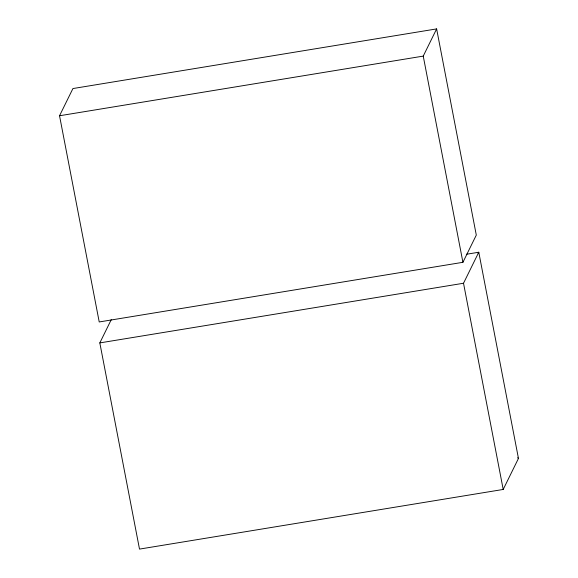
<?xml version="1.0" encoding="UTF-8"?>
<svg xmlns="http://www.w3.org/2000/svg" width="578" height="578" viewBox="0 0 578 578"><rect width="100%" height="100%" fill="white"/><g stroke="black" fill="none" stroke-linecap="round" stroke-linejoin="round"><path stroke-width="0.87" d="M59.541 115.759L72.929 88.55L436.628 28.9L476.301 235.094L462.92 262.304L99.221 321.953L59.541 115.759L423.24 56.109L436.628 28.9M466.33 254.277L478.779 252.239L518.459 458.433L503.2 489.45L139.5 549.1L99.821 342.906L111.265 319.641M503.2 489.45L463.52 283.249L478.779 252.239L478.143 253.135M99.821 342.906L463.52 283.249M517.527 457.79L518.459 458.433M423.24 56.109L462.92 262.304"/></g></svg>
